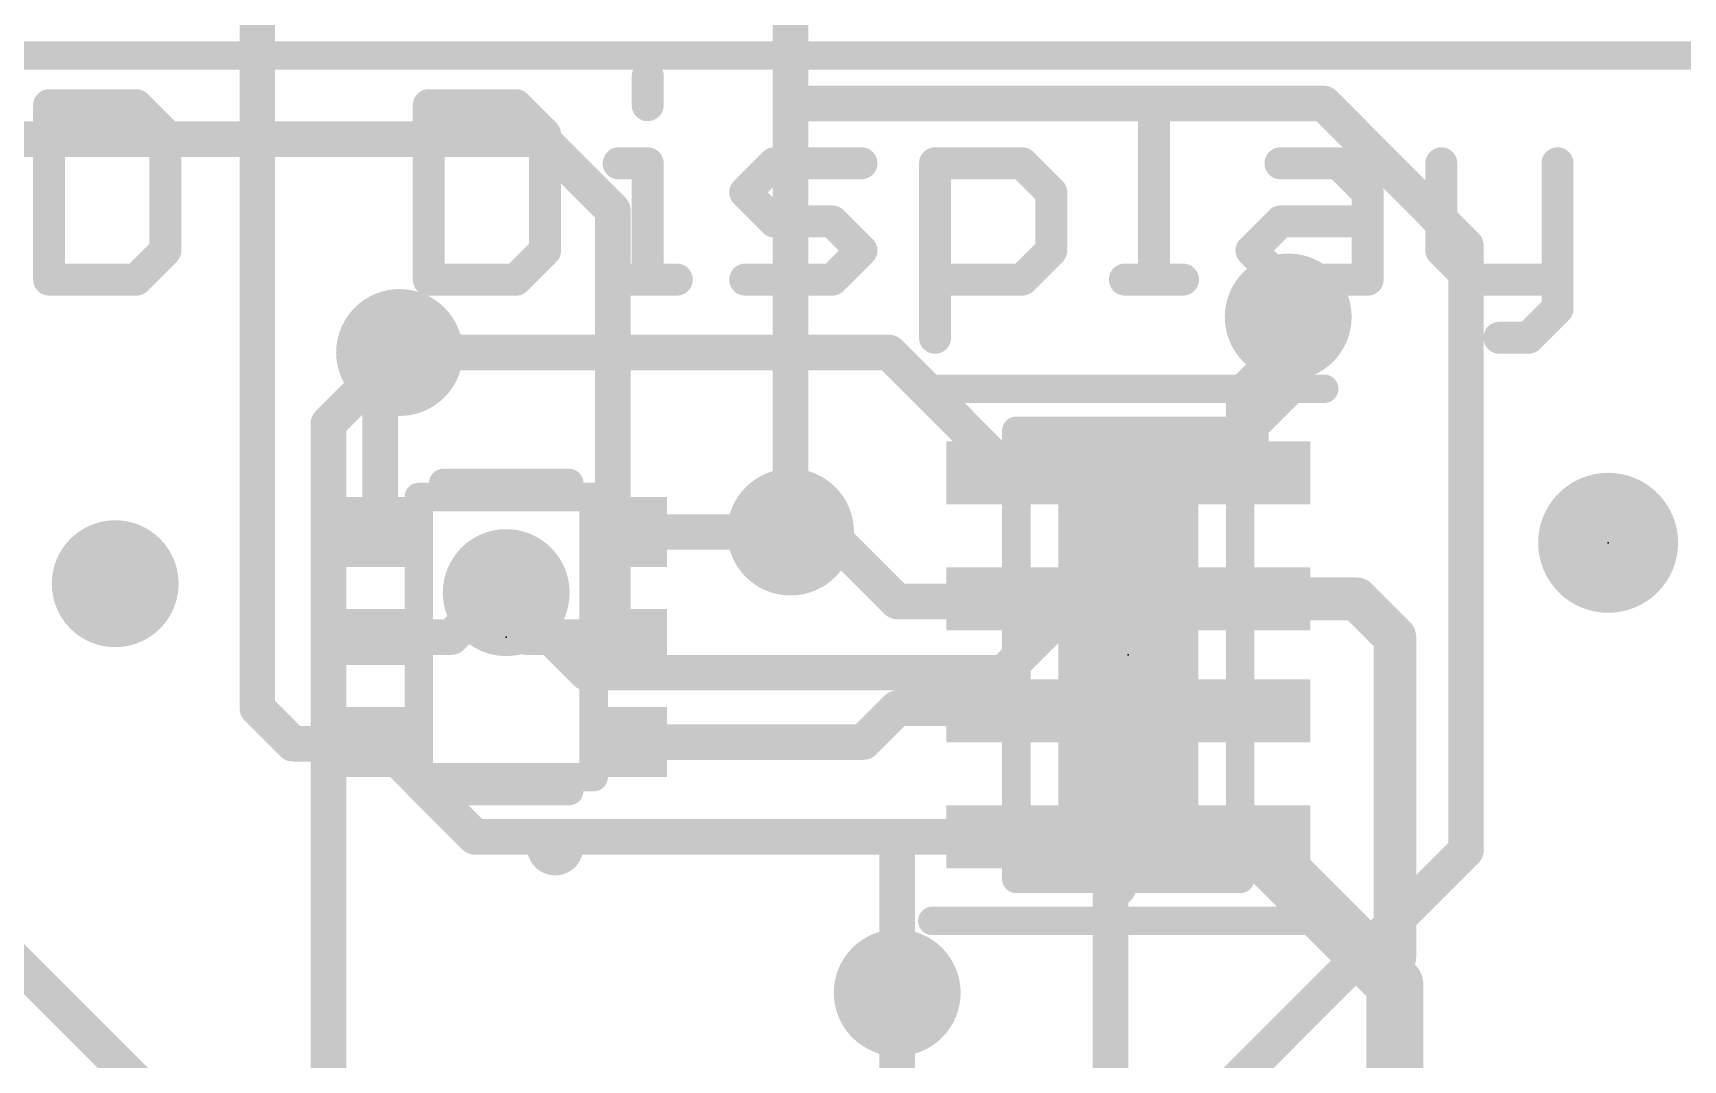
# Model space of a CAD drawing. Extents: x -8.6 to 41.9, y -5.2 to 49.8.
# Drawn here: x 22.53 to 34.32, y 29.75 to 37.08 of the extents above; entities that cross this region are included whole.
import ezdxf

# ---------------------------------------------------------------- set-up
doc = ezdxf.new("R2010")
doc.units = 0
for name, color, linetype in [('1', 12, 'CONTINUOUS'), ('16', 5, 'CONTINUOUS'), ('18', 110, 'CONTINUOUS'), ('21', 40, 'CONTINUOUS'), ('22', 6, 'CONTINUOUS'), ('23', 40, 'CONTINUOUS'), ('51', 253, 'CONTINUOUS')]:
    doc.layers.add(name, color=color, linetype=linetype)

# ---------------------------------------------------------------- blocks, each defined once
blk = doc.blocks.new('PIE')
at = {"const_width": 0.5}
blk.add_lwpolyline([(0, -0.25, 1), (0, 0.25, 1), (0, -0.25)], format="xyb", dxfattribs=at)
blk = doc.blocks.new('RECT')
blk.add_solid([(-0.5, -0.5), (0.5, -0.5), (-0.5, 0.5), (0.5, 0.5)])
blk = doc.blocks.new('ROUNDV')
at = {"const_width": 0.5}
blk.add_lwpolyline([(0, -0.25, 1), (0, 0.25, 1), (0, -0.25)], format="xyb", dxfattribs=at)

msp = doc.modelspace()

# ---------------------------------------------------------------- linework, layer by layer
at = {"layer": '1'}
for points, const_width in [([(24.13, 39.37), (24.13, 32.258)], 0.254), ([(31.496, 35.052), (31.496, 35.014)], 0.254), ([(31.604, 34.906), (31.496, 35.014)], 0.254), ([(31.604, 34.906), (31.203, 34.505)], 0.3048), ([(25.008, 34.66), (25.146, 34.798)], 0.254), ([(25.146, 34.798), (28.644, 34.798)], 0.254), ([(28.644, 34.798), (29.503, 33.939)], 0.254), ([(25.008, 33.516), (25.008, 34.66)], 0.254), ([(31.203, 33.939), (31.203, 34.505)], 0.3048), ([(30.3974, 33.6994), (30.637, 33.939)], 0.3048), ([(30.637, 33.939), (31.203, 33.939)], 0.3048), ([(30.3974, 32.6667), (30.3974, 33.6994)], 0.3048), ([(26.808, 33.516), (27.94, 33.516)], 0.254), ([(27.94, 33.516), (28.206, 33.516)], 0.254), ([(28.206, 33.516), (28.702, 33.02)], 0.254), ([(25.8335, 33.0835), (25.516, 32.766)], 0.254), ([(25.908, 33.0835), (25.8335, 33.0835)], 0.254), ([(25.908, 33.0835), (25.908, 32.904)], 0.254), ([(28.702, 33.02), (29.484, 33.02)], 0.254), ([(29.484, 33.02), (29.503, 33.039)], 0.254), ([(31.203, 33.039), (31.985, 33.039)], 0.3048), ([(31.985, 33.039), (32.258, 32.766)], 0.3048), ([(26.046, 32.766), (25.908, 32.904)], 0.254), ([(32.258, 32.766), (32.258, 30.48)], 0.3048), ([(25.516, 32.766), (25.008, 32.766)], 0.254), ([(26.808, 32.766), (26.046, 32.766)], 0.254), ([(30.8251, 32.239), (30.3974, 32.6667)], 0.3048), ([(24.13, 32.258), (24.384, 32.004)], 0.254), ([(28.46, 32.016), (28.702, 32.258)], 0.254), ([(28.702, 32.258), (29.484, 32.258)], 0.254), ([(29.484, 32.258), (29.503, 32.239)], 0.254), ([(29.522, 32.258), (29.503, 32.239)], 0.254), ([(29.972, 32.258), (29.522, 32.258)], 0.254), ([(30.2832, 31.9468), (29.972, 32.258)], 0.254), ([(31.203, 32.239), (30.8251, 32.239)], 0.3048), ([(24.384, 32.004), (24.996, 32.004)], 0.254), ([(24.996, 32.004), (25.008, 32.016)], 0.254), ([(25.685, 31.339), (25.008, 32.016)], 0.254), ([(26.808, 32.016), (28.46, 32.016)], 0.254), ([(30.2832, 30.9772), (30.2832, 31.9468)], 0.254), ([(32.16, 30.382), (31.203, 31.339)], 0.4064), ([(21.59, 31.2674), (24.003, 28.8544)], 0.254), ([(28.702, 31.339), (25.685, 31.339)], 0.254), ([(29.503, 31.339), (28.702, 31.339)], 0.254), ([(28.702, 30.226), (28.702, 31.339)], 0.254), ([(30.226, 30.92), (30.2832, 30.9772)], 0.254), ([(30.226, 29.337), (30.226, 30.92)], 0.254), ([(32.258, 30.284), (32.16, 30.382)], 0.4064), ([(32.258, 30.48), (32.16, 30.382)], 0.3048), ([(32.258, 22.098), (32.258, 30.284)], 0.4064)]:
    msp.add_lwpolyline(points, dxfattribs=dict(at, const_width=const_width))
for points, const_width in [([(31.5595, 35.052, 1), (31.4325, 35.052)], 0.127), ([(31.5409, 35.0589, 1), (31.4511, 34.9691)], 0.127), ([(31.4325, 35.014, 1), (31.5595, 35.014)], 0.127), ([(31.6579, 34.8521, 1), (31.5501, 34.9599)], 0.1524), ([(25.146, 34.8615, 1), (25.146, 34.7345)], 0.127), ([(25.1909, 34.7531, 1), (25.1011, 34.8429)], 0.127), ([(28.6889, 34.8429, 1), (28.5991, 34.7531)], 0.127), ([(28.644, 34.7345, 1), (28.644, 34.8615)], 0.127), ([(31.5591, 34.8611, 1), (31.6489, 34.9509)], 0.127), ([(25.0715, 34.66, 1), (24.9445, 34.66)], 0.127), ([(24.9631, 34.7049, 1), (25.0529, 34.6151)], 0.127), ([(31.2792, 34.505, 1), (31.1268, 34.505)], 0.1524), ([(31.1491, 34.5589, 1), (31.2569, 34.4511)], 0.1524), ([(30.637, 34.0152, 1), (30.637, 33.8628)], 0.1524), ([(30.6909, 33.8851, 1), (30.5831, 33.9929)], 0.1524), ([(31.203, 33.8628, 1), (31.203, 34.0152)], 0.1524), ([(29.4581, 33.8941, 1), (29.5479, 33.9839)], 0.127), ([(31.1268, 33.939, 1), (31.2792, 33.939)], 0.1524), ([(30.4736, 33.6994, 1), (30.3212, 33.6994)], 0.1524), ([(30.3435, 33.7533, 1), (30.4513, 33.6455)], 0.1524), ([(26.808, 33.5795, 1), (26.808, 33.4525)], 0.127), ([(27.94, 33.5795, 1), (27.94, 33.4525)], 0.127), ([(27.94, 33.4525, 1), (27.94, 33.5795)], 0.127), ([(28.2509, 33.5609, 1), (28.1611, 33.4711)], 0.127), ([(28.206, 33.4525, 1), (28.206, 33.5795)], 0.127), ([(24.9445, 33.516, 1), (25.0715, 33.516)], 0.127), ([(25.8335, 33.147, 1), (25.8335, 33.02)], 0.127), ([(25.8784, 33.0386, 1), (25.7886, 33.1284)], 0.127), ([(25.9715, 33.0835, 1), (25.8445, 33.0835)], 0.127), ([(25.908, 33.02, 1), (25.908, 33.147)], 0.127), ([(28.702, 33.0835, 1), (28.702, 32.9565)], 0.127), ([(29.5479, 32.9941, 1), (29.4581, 33.0839)], 0.127), ([(29.484, 32.9565, 1), (29.484, 33.0835)], 0.127), ([(31.203, 33.1152, 1), (31.203, 32.9628)], 0.1524), ([(32.0389, 33.0929, 1), (31.9311, 32.9851)], 0.1524), ([(31.985, 32.9628, 1), (31.985, 33.1152)], 0.1524), ([(25.9529, 32.9489, 1), (25.8631, 32.8591)], 0.127), ([(28.6571, 32.9751, 1), (28.7469, 33.0649)], 0.127), ([(29.4391, 33.0649, 1), (29.5289, 32.9751)], 0.127), ([(25.8445, 32.904, 1), (25.9715, 32.904)], 0.127), ([(32.3342, 32.766, 1), (32.1818, 32.766)], 0.1524), ([(32.2041, 32.7121, 1), (32.3119, 32.8199)], 0.1524), ([(25.008, 32.8295, 1), (25.008, 32.7025)], 0.127), ([(25.4711, 32.8109, 1), (25.5609, 32.7211)], 0.127), ([(25.516, 32.7025, 1), (25.516, 32.8295)], 0.127), ([(26.046, 32.8295, 1), (26.046, 32.7025)], 0.127), ([(26.0011, 32.7211, 1), (26.0909, 32.8109)], 0.127), ([(26.808, 32.7025, 1), (26.808, 32.8295)], 0.127), ([(30.4513, 32.7206, 1), (30.3435, 32.6128)], 0.1524), ([(30.3212, 32.6667, 1), (30.4736, 32.6667)], 0.1524), ([(24.1749, 32.3029, 1), (24.0851, 32.2131)], 0.127), ([(24.0665, 32.258, 1), (24.1935, 32.258)], 0.127), ([(28.702, 32.3215, 1), (28.702, 32.1945)], 0.127), ([(28.7469, 32.2131, 1), (28.6571, 32.3029)], 0.127), ([(29.5289, 32.3029, 1), (29.4391, 32.2131)], 0.127), ([(29.4581, 32.2839, 1), (29.5479, 32.1941)], 0.127), ([(29.4581, 32.1941, 1), (29.5479, 32.2839)], 0.127), ([(29.522, 32.3215, 1), (29.522, 32.1945)], 0.127), ([(29.5669, 32.2131, 1), (29.4771, 32.3029)], 0.127), ([(29.484, 32.1945, 1), (29.484, 32.3215)], 0.127), ([(30.0169, 32.3029, 1), (29.9271, 32.2131)], 0.127), ([(29.972, 32.1945, 1), (29.972, 32.3215)], 0.127), ([(30.8251, 32.3152, 1), (30.8251, 32.1628)], 0.1524), ([(30.7712, 32.1851, 1), (30.879, 32.2929)], 0.1524), ([(31.203, 32.1628, 1), (31.203, 32.3152)], 0.1524), ([(24.384, 32.0675, 1), (24.384, 31.9405)], 0.127), ([(24.3391, 31.9591, 1), (24.4289, 32.0489)], 0.127), ([(24.9511, 32.0489, 1), (25.0409, 31.9591)], 0.127), ([(25.0529, 32.0609, 1), (24.9631, 31.9711)], 0.127), ([(25.0529, 31.9711, 1), (24.9631, 32.0609)], 0.127), ([(24.996, 31.9405, 1), (24.996, 32.0675)], 0.127), ([(26.808, 32.0795, 1), (26.808, 31.9525)], 0.127), ([(28.4151, 32.0609, 1), (28.5049, 31.9711)], 0.127), ([(28.46, 31.9525, 1), (28.46, 32.0795)], 0.127), ([(30.3467, 31.9468, 1), (30.2197, 31.9468)], 0.127), ([(30.2383, 31.9019, 1), (30.3281, 31.9917)], 0.127), ([(31.2748, 31.4108, 1), (31.1312, 31.2672)], 0.2032), ([(25.685, 31.4025, 1), (25.685, 31.2755)], 0.127), ([(25.6401, 31.2941, 1), (25.7299, 31.3839)], 0.127), ([(28.702, 31.4025, 1), (28.702, 31.2755)], 0.127), ([(28.7655, 31.339, 1), (28.6385, 31.339)], 0.127), ([(28.702, 31.2755, 1), (28.702, 31.4025)], 0.127), ([(29.503, 31.2755, 1), (29.503, 31.4025)], 0.127), ([(30.2895, 30.92, 1), (30.1625, 30.92)], 0.127), ([(30.1811, 30.9649, 1), (30.2709, 30.8751)], 0.127), ([(30.2197, 30.9772, 1), (30.3467, 30.9772)], 0.127), ([(30.3281, 30.9323, 1), (30.2383, 31.0221)], 0.127), ([(32.2318, 30.4538, 1), (32.0882, 30.3102)], 0.2032), ([(32.0882, 30.3102, 1), (32.2318, 30.4538)], 0.2032), ([(32.1818, 30.48, 1), (32.3342, 30.48)], 0.1524), ([(32.3119, 30.4261, 1), (32.2041, 30.5339)], 0.1524), ([(32.1061, 30.4359, 1), (32.2139, 30.3281)], 0.1524), ([(32.3596, 30.284, 1), (32.1564, 30.284)], 0.2032), ([(32.1862, 30.2122, 1), (32.3298, 30.3558)], 0.2032), ([(28.6385, 30.226, 1), (28.7655, 30.226)], 0.127)]:
    msp.add_lwpolyline(points, format="xyb", dxfattribs=dict(at, const_width=const_width))
at = {"layer": '16', "const_width": 0.254}
for points in [[(27.94, 36.576), (27.94, 38.1)], [(27.94, 33.516), (27.94, 36.576)], [(27.94, 36.576), (31.75, 36.576)], [(31.75, 36.576), (32.766, 35.56)], [(26.162, 36.322), (15.748, 36.322)], [(26.67, 35.814), (26.162, 36.322)], [(26.67, 32.512), (26.67, 35.814)], [(32.766, 35.56), (32.766, 31.242)], [(31.496, 35.052), (31.496, 34.544)], [(24.638, 34.29), (25.146, 34.798)], [(31.496, 34.544), (29.464, 32.512)], [(24.638, 34.29), (24.638, 26.924)], [(25.908, 33.0835), (26.4795, 32.512)], [(26.67, 32.512), (26.4795, 32.512)], [(29.464, 32.512), (26.67, 32.512)], [(32.766, 31.242), (30.988, 29.464)], [(28.702, 20.574), (28.702, 30.226)]]:
    msp.add_lwpolyline(points, dxfattribs=at)
at = {"layer": '16', "const_width": 0.127}
for points in [[(28.0035, 36.576, 1), (27.8765, 36.576)], [(27.94, 36.6395, 1), (27.94, 36.5125)], [(31.7949, 36.6209, 1), (31.7051, 36.5311)], [(31.75, 36.5125, 1), (31.75, 36.6395)], [(27.8765, 36.576, 1), (28.0035, 36.576)], [(26.2069, 36.3669, 1), (26.1171, 36.2771)], [(26.162, 36.2585, 1), (26.162, 36.3855)], [(26.7335, 35.814, 1), (26.6065, 35.814)], [(26.6251, 35.7691, 1), (26.7149, 35.8589)], [(32.8295, 35.56, 1), (32.7025, 35.56)], [(32.7211, 35.5151, 1), (32.8109, 35.6049)], [(31.5595, 35.052, 1), (31.4325, 35.052)], [(25.1909, 34.7531, 1), (25.1011, 34.8429)], [(31.5409, 34.4991, 1), (31.4511, 34.5889)], [(31.4325, 34.544, 1), (31.5595, 34.544)], [(24.7015, 34.29, 1), (24.5745, 34.29)], [(24.5931, 34.3349, 1), (24.6829, 34.2451)], [(27.8765, 33.516, 1), (28.0035, 33.516)], [(25.9529, 33.1284, 1), (25.8631, 33.0386)], [(26.4795, 32.5755, 1), (26.4795, 32.4485)], [(26.4346, 32.4671, 1), (26.5244, 32.5569)], [(26.67, 32.5755, 1), (26.67, 32.4485)], [(26.6065, 32.512, 1), (26.7335, 32.512)], [(26.67, 32.4485, 1), (26.67, 32.5755)], [(29.4191, 32.5569, 1), (29.5089, 32.4671)], [(29.464, 32.4485, 1), (29.464, 32.5755)], [(32.8109, 31.1971, 1), (32.7211, 31.2869)], [(32.7025, 31.242, 1), (32.8295, 31.242)], [(28.7655, 30.226, 1), (28.6385, 30.226)]]:
    msp.add_lwpolyline(points, format="xyb", dxfattribs=at)
at = {"layer": '21'}
for points, const_width in [([(26.9763, 36.772, 1), (26.862, 36.772)], 0.1143), ([(22.6992, 36.5644, 1), (22.5849, 36.5644)], 0.1143), ([(22.6421, 36.6215, 1), (22.6421, 36.5072)], 0.1143), ([(23.3053, 36.6048, 1), (23.2245, 36.524)], 0.1143), ([(23.2649, 36.5072, 1), (23.2649, 36.6215)], 0.1143), ([(25.4122, 36.5644, 1), (25.2979, 36.5644)], 0.1143), ([(25.3551, 36.6215, 1), (25.3551, 36.5072)], 0.1143), ([(26.0183, 36.6048, 1), (25.9375, 36.524)], 0.1143), ([(25.9779, 36.5072, 1), (25.9779, 36.6215)], 0.1143), ([(30.3289, 36.6215, 1), (30.3289, 36.5072)], 0.1143), ([(30.5937, 36.5644, 1), (30.4794, 36.5644)], 0.1143), ([(30.5365, 36.5072, 1), (30.5365, 36.6215)], 0.1143), ([(26.862, 36.5644, 1), (26.9763, 36.5644)], 0.1143), ([(23.5296, 36.3568, 1), (23.4153, 36.3568)], 0.1143), ([(23.4321, 36.3163, 1), (23.5129, 36.3972)], 0.1143), ([(26.2427, 36.3568, 1), (26.1284, 36.3568)], 0.1143), ([(26.1451, 36.3163, 1), (26.2259, 36.3972)], 0.1143), ([(26.7116, 36.2063, 1), (26.7116, 36.092)], 0.1143), ([(26.9763, 36.1491, 1), (26.862, 36.1491)], 0.1143), ([(26.9192, 36.092, 1), (26.9192, 36.2063)], 0.1143), ([(27.8235, 36.2063, 1), (27.8235, 36.092)], 0.1143), ([(27.8639, 36.1087, 1), (27.7831, 36.1896)], 0.1143), ([(28.4463, 36.092, 1), (28.4463, 36.2063)], 0.1143), ([(29.0296, 36.1491, 1), (28.9153, 36.1491)], 0.1143), ([(28.9724, 36.2063, 1), (28.9724, 36.092)], 0.1143), ([(29.6356, 36.1896, 1), (29.5548, 36.1087)], 0.1143), ([(29.5952, 36.092, 1), (29.5952, 36.2063)], 0.1143), ([(31.4409, 36.2063, 1), (31.4409, 36.092)], 0.1143), ([(31.8965, 36.1896, 1), (31.8157, 36.1087)], 0.1143), ([(31.8561, 36.092, 1), (31.8561, 36.2063)], 0.1143), ([(32.6469, 36.1491, 1), (32.5326, 36.1491)], 0.1143), ([(33.4773, 36.1491, 1), (33.363, 36.1491)], 0.1143), ([(27.6563, 35.9819, 1), (27.5755, 35.9011)], 0.1143), ([(27.5755, 35.9819, 1), (27.6563, 35.9011)], 0.1143), ([(29.86, 35.9415, 1), (29.7457, 35.9415)], 0.1143), ([(29.7624, 35.9011, 1), (29.8433, 35.9819)], 0.1143), ([(32.1208, 35.9415, 1), (32.0065, 35.9415)], 0.1143), ([(32.0233, 35.9011, 1), (32.1041, 35.9819)], 0.1143), ([(27.8235, 35.7911, 1), (27.8235, 35.6768)], 0.1143), ([(28.2791, 35.7743, 1), (28.1983, 35.6935)], 0.1143), ([(28.2387, 35.6768, 1), (28.2387, 35.7911)], 0.1143), ([(31.4409, 35.7911, 1), (31.4409, 35.6768)], 0.1143), ([(31.4813, 35.6935, 1), (31.4004, 35.7743)], 0.1143), ([(32.0637, 35.6768, 1), (32.0637, 35.7911)], 0.1143), ([(27.7831, 35.6935, 1), (27.8639, 35.7743)], 0.1143), ([(23.5129, 35.4859, 1), (23.4321, 35.5667)], 0.1143), ([(26.2259, 35.4859, 1), (26.1451, 35.5667)], 0.1143), ([(28.4868, 35.4859, 1), (28.4059, 35.5667)], 0.1143), ([(28.4059, 35.4859, 1), (28.4868, 35.5667)], 0.1143), ([(29.8433, 35.4859, 1), (29.7624, 35.5667)], 0.1143), ([(31.2737, 35.5667, 1), (31.1928, 35.4859)], 0.1143), ([(31.1928, 35.5667, 1), (31.2737, 35.4859)], 0.1143), ([(32.6302, 35.5667, 1), (32.5493, 35.4859)], 0.1143), ([(23.4153, 35.5263, 1), (23.5296, 35.5263)], 0.1143), ([(26.1284, 35.5263, 1), (26.2427, 35.5263)], 0.1143), ([(29.7457, 35.5263, 1), (29.86, 35.5263)], 0.1143), ([(32.5326, 35.5263, 1), (32.6469, 35.5263)], 0.1143), ([(22.6421, 35.3758, 1), (22.6421, 35.2615)], 0.1143), ([(22.5849, 35.3187, 1), (22.6992, 35.3187)], 0.1143), ([(23.2245, 35.3591, 1), (23.3053, 35.2783)], 0.1143), ([(23.2649, 35.2615, 1), (23.2649, 35.3758)], 0.1143), ([(25.2979, 35.3187, 1), (25.4122, 35.3187)], 0.1143), ([(25.3551, 35.3758, 1), (25.3551, 35.2615)], 0.1143), ([(25.9375, 35.3591, 1), (26.0183, 35.2783)], 0.1143), ([(25.9779, 35.2615, 1), (25.9779, 35.3758)], 0.1143), ([(26.7116, 35.3758, 1), (26.7116, 35.2615)], 0.1143), ([(26.862, 35.3187, 1), (26.9763, 35.3187)], 0.1143), ([(27.1268, 35.2615, 1), (27.1268, 35.3758)], 0.1143), ([(27.6159, 35.3758, 1), (27.6159, 35.2615)], 0.1143), ([(28.1983, 35.3591, 1), (28.2791, 35.2783)], 0.1143), ([(28.2387, 35.2615, 1), (28.2387, 35.3758)], 0.1143), ([(28.9724, 35.3758, 1), (28.9724, 35.2615)], 0.1143), ([(29.5548, 35.3591, 1), (29.6356, 35.2783)], 0.1143), ([(29.5952, 35.2615, 1), (29.5952, 35.3758)], 0.1143), ([(30.3289, 35.3758, 1), (30.3289, 35.2615)], 0.1143), ([(30.4794, 35.3187, 1), (30.5937, 35.3187)], 0.1143), ([(30.7441, 35.2615, 1), (30.7441, 35.3758)], 0.1143), ([(31.4409, 35.3758, 1), (31.4409, 35.2615)], 0.1143), ([(31.4004, 35.2783, 1), (31.4813, 35.3591)], 0.1143), ([(32.0065, 35.3187, 1), (32.1208, 35.3187)], 0.1143), ([(32.0637, 35.2615, 1), (32.0637, 35.3758)], 0.1143), ([(32.7974, 35.3758, 1), (32.7974, 35.2615)], 0.1143), ([(32.7569, 35.2783, 1), (32.8378, 35.3591)], 0.1143), ([(33.4202, 35.2615, 1), (33.4202, 35.3758)], 0.1143), ([(33.363, 35.1111, 1), (33.4773, 35.1111)], 0.1143), ([(33.4606, 35.0707, 1), (33.3798, 35.1515)], 0.1143), ([(33.005, 34.9606, 1), (33.005, 34.8463)], 0.1143), ([(33.2126, 34.8463, 1), (33.2126, 34.9606)], 0.1143), ([(28.9153, 34.9035, 1), (29.0296, 34.9035)], 0.1143), ([(33.1722, 34.9439, 1), (33.253, 34.8631)], 0.1143), ([(28.953, 34.5898, 1), (28.953, 34.4882)], 0.1016), ([(31.753, 34.4882, 1), (31.753, 34.5898)], 0.1016), ([(25.458, 33.9168, 1), (25.458, 33.8152)], 0.1016), ([(26.358, 33.8152, 1), (26.358, 33.9168)], 0.1016), ([(25.458, 31.7168, 1), (25.458, 31.6152)], 0.1016), ([(26.358, 31.6152, 1), (26.358, 31.7168)], 0.1016), ([(26.258, 31.166, 1), (26.258, 31.366, 1), (26.258, 31.166)], 0.2032), ([(28.953, 30.7898, 1), (28.953, 30.6882)], 0.1016), ([(31.753, 30.6882, 1), (31.753, 30.7898)], 0.1016)]:
    msp.add_lwpolyline(points, format="xyb", dxfattribs=dict(at, const_width=const_width))
for points, const_width in [([(26.9192, 36.772), (26.9192, 36.5644)], 0.2286), ([(22.6421, 36.5644), (22.6421, 35.3187)], 0.2286), ([(23.2649, 36.5644), (22.6421, 36.5644)], 0.2286), ([(23.4725, 36.3568), (23.2649, 36.5644)], 0.2286), ([(25.3551, 36.5644), (25.3551, 35.3187)], 0.2286), ([(25.9779, 36.5644), (25.3551, 36.5644)], 0.2286), ([(26.1855, 36.3568), (25.9779, 36.5644)], 0.2286), ([(30.3289, 36.5644), (30.5365, 36.5644)], 0.2286), ([(30.5365, 36.5644), (30.5365, 35.3187)], 0.2286), ([(23.4725, 35.5263), (23.4725, 36.3568)], 0.2286), ([(26.1855, 35.5263), (26.1855, 36.3568)], 0.2286), ([(26.7116, 36.1491), (26.9192, 36.1491)], 0.2286), ([(26.9192, 36.1491), (26.9192, 35.3187)], 0.2286), ([(27.6159, 35.9415), (27.8235, 36.1491)], 0.2286), ([(27.8235, 36.1491), (28.4463, 36.1491)], 0.2286), ([(28.9724, 34.9035), (28.9724, 36.1491)], 0.2286), ([(28.9724, 36.1491), (29.5952, 36.1491)], 0.2286), ([(29.5952, 36.1491), (29.8028, 35.9415)], 0.2286), ([(31.4409, 36.1491), (31.8561, 36.1491)], 0.2286), ([(31.8561, 36.1491), (32.0637, 35.9415)], 0.2286), ([(32.5897, 36.1491), (32.5897, 35.5263)], 0.2286), ([(33.4202, 36.1491), (33.4202, 35.1111)], 0.2286), ([(27.8235, 35.7339), (27.6159, 35.9415)], 0.2286), ([(29.8028, 35.9415), (29.8028, 35.5263)], 0.2286), ([(32.0637, 35.9415), (32.0637, 35.3187)], 0.2286), ([(28.2387, 35.7339), (27.8235, 35.7339)], 0.2286), ([(28.4463, 35.5263), (28.2387, 35.7339)], 0.2286), ([(31.2332, 35.5263), (31.4409, 35.7339)], 0.2286), ([(31.4409, 35.7339), (32.0637, 35.7339)], 0.2286), ([(23.2649, 35.3187), (23.4725, 35.5263)], 0.2286), ([(25.9779, 35.3187), (26.1855, 35.5263)], 0.2286), ([(28.2387, 35.3187), (28.4463, 35.5263)], 0.2286), ([(29.8028, 35.5263), (29.5952, 35.3187)], 0.2286), ([(31.4409, 35.3187), (31.2332, 35.5263)], 0.2286), ([(32.5897, 35.5263), (32.7974, 35.3187)], 0.2286), ([(22.6421, 35.3187), (23.2649, 35.3187)], 0.2286), ([(25.3551, 35.3187), (25.9779, 35.3187)], 0.2286), ([(26.7116, 35.3187), (27.1268, 35.3187)], 0.2286), ([(27.6159, 35.3187), (28.2387, 35.3187)], 0.2286), ([(29.5952, 35.3187), (28.9724, 35.3187)], 0.2286), ([(30.3289, 35.3187), (30.7441, 35.3187)], 0.2286), ([(32.0637, 35.3187), (31.4409, 35.3187)], 0.2286), ([(32.7974, 35.3187), (33.4202, 35.3187)], 0.2286), ([(33.4202, 35.1111), (33.2126, 34.9035)], 0.2286), ([(33.2126, 34.9035), (33.005, 34.9035)], 0.2286), ([(28.953, 34.539), (31.753, 34.539)], 0.2032), ([(25.458, 33.866), (26.358, 33.866)], 0.2032), ([(25.458, 31.666), (26.358, 31.666)], 0.2032), ([(31.753, 30.739), (28.953, 30.739)], 0.2032)]:
    msp.add_lwpolyline(points, dxfattribs=dict(at, const_width=const_width))
at = {"layer": '22', "const_width": 0.2032}
msp.add_lwpolyline([(34.807, 36.919), (1.007, 36.919)], dxfattribs=at)
at = {"layer": '23'}
for p in [(33.782, 33.4391), (25.908, 32.766), (30.353, 32.639)]:
    msp.add_point(p, dxfattribs=at)
at = {"layer": '51', "const_width": 0.2032}
for points in [[(29.553, 31.039), (29.553, 34.239)], [(29.553, 34.239), (31.153, 34.239)], [(31.153, 34.239), (31.153, 31.039)], [(25.283, 33.766), (26.533, 33.766)], [(25.283, 31.766), (25.283, 33.766)], [(26.533, 33.766), (26.533, 31.766)], [(26.533, 31.766), (25.283, 31.766)], [(31.153, 31.039), (29.553, 31.039)]]:
    msp.add_lwpolyline(points, dxfattribs=at)
at = {"layer": '51', "const_width": 0.1016}
for points in [[(29.6038, 34.239, 1), (29.5022, 34.239)], [(29.553, 34.2898, 1), (29.553, 34.1882)], [(31.2038, 34.239, 1), (31.1022, 34.239)], [(31.153, 34.1882, 1), (31.153, 34.2898)], [(25.283, 33.8168, 1), (25.283, 33.7152)], [(25.3338, 33.766, 1), (25.2322, 33.766)], [(26.5838, 33.766, 1), (26.4822, 33.766)], [(26.533, 33.7152, 1), (26.533, 33.8168)], [(25.283, 31.8168, 1), (25.283, 31.7152)], [(26.533, 31.7152, 1), (26.533, 31.8168)], [(25.2322, 31.766, 1), (25.3338, 31.766)], [(26.4822, 31.766, 1), (26.5838, 31.766)], [(29.553, 31.0898, 1), (29.553, 30.9882)], [(31.153, 30.9882, 1), (31.153, 31.0898)], [(29.5022, 31.039, 1), (29.6038, 31.039)], [(31.1022, 31.039, 1), (31.2038, 31.039)]]:
    msp.add_lwpolyline(points, format="xyb", dxfattribs=at)

# ---------------------------------------------------------------- block references
at = {"layer": '1', "rotation": 90}
for p, xscale, yscale in [((29.503, 33.939), 0.45, 0.9), ((31.203, 33.939), 0.45, 0.9), ((25.008, 33.516), 0.5, 0.5), ((26.808, 33.516), 0.5, 0.5), ((29.503, 33.039), 0.45, 0.9), ((31.203, 33.039), 0.45, 0.9), ((25.008, 32.766), 0.4, 0.5), ((26.808, 32.766), 0.4, 0.5), ((29.503, 32.239), 0.45, 0.9), ((31.203, 32.239), 0.45, 0.9), ((25.008, 32.016), 0.5, 0.5), ((26.808, 32.016), 0.5, 0.5), ((29.503, 31.339), 0.45, 0.9), ((31.203, 31.339), 0.45, 0.9)]:
    msp.add_blockref('RECT', p, dxfattribs=dict(at, xscale=xscale, yscale=yscale))
at = {"layer": '1'}
msp.add_blockref('PIE', (33.782, 33.4391), dxfattribs=at)
at = {"layer": '18', "xscale": 0.9064, "yscale": 0.9064}
for p in [(31.496, 35.052), (31.496, 35.052), (25.146, 34.798), (25.146, 34.798), (27.94, 33.516), (27.94, 33.516), (23.114, 33.147), (23.114, 33.147), (25.908, 33.0835), (25.908, 33.0835), (28.702, 30.226), (28.702, 30.226)]:
    msp.add_blockref('ROUNDV', p, dxfattribs=at)
at = {"layer": '51', "xscale": 3.1, "rotation": 90}
msp.add_blockref('RECT', (30.353, 32.639), dxfattribs=at)
at = {"layer": '51', "xscale": 0.25, "yscale": 0.35, "rotation": 90}
for p in [(25.033, 33.416), (26.783, 33.416), (25.033, 32.766), (26.783, 32.766), (25.033, 32.116), (26.783, 32.116)]:
    msp.add_blockref('RECT', p, dxfattribs=at)

doc.saveas('drawing.dxf')
